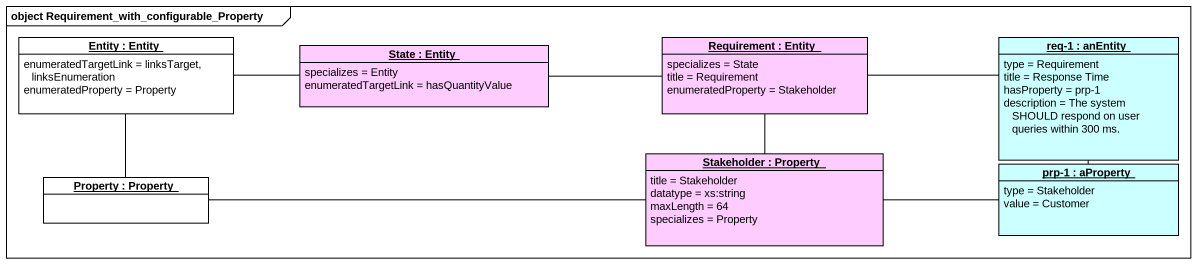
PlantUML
@startuml
mainframe object Requirement_with_configurable_Property
hide circle
hide empty members
object "Entity : Entity" as Entity_ #FFFFFF {
  enumeratedTargetLink = linksTarget, linksEnumeration
  enumeratedProperty = Property
}
object "State : Entity" as State_ #FFCCFF {
  specializes = Entity
  enumeratedTargetLink = hasQuantityValue
}
object "Requirement : Entity" as Requirement #FFCCFF {
  specializes = State
  title = Requirement
  enumeratedProperty = Stakeholder
}
object "req-1 : anEntity" as req_1 #CCFFFF {
  type = Requirement
  title = Response Time
  hasProperty = prp-1
  description = The system SHOULD respond on user queries within 300 ms.
}
object "Stakeholder : Property" as Stakeholder #FFCCFF {
  title = Stakeholder
  datatype = xs:string
  maxLength = 64
  specializes = Property
}
object "prp-1 : aProperty" as prp_1 #CCFFFF {
  type = Stakeholder
  value = Customer
}
object "Property : Property" as Property #FFFFFF
Entity_ -- Property
State_ -left- Entity_
Requirement -left- State_
Requirement -- Stakeholder
req_1 -left- Requirement
req_1 -- prp_1
Stakeholder -left- Property
prp_1 -left- Stakeholder
@enduml
